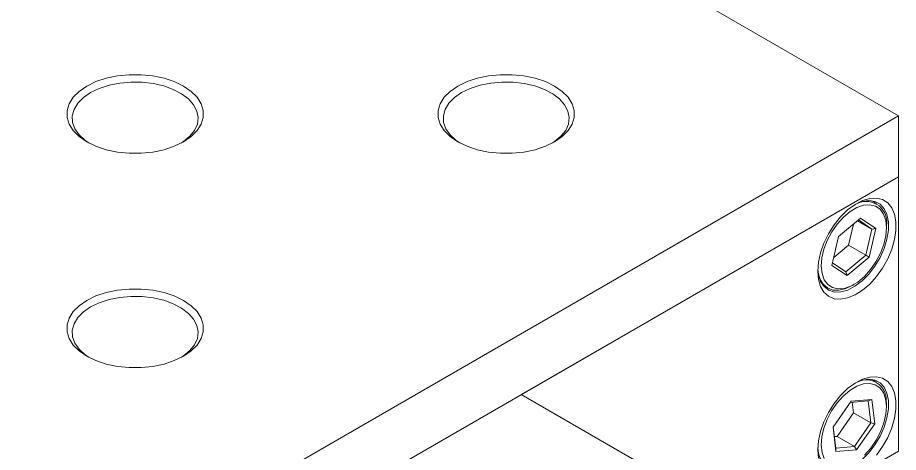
# Model space of a CAD drawing. Header units: millimetres. Extents: x 2 to 278, y 1 to 215.
# Drawn here: x 235.16 to 256.13, y 172.74 to 183.08 of the extents above; entities that cross this region are included whole.
import ezdxf

# ---------------------------------------------------------------- set-up
doc = ezdxf.new("R2010")
doc.units = ezdxf.units.MM

msp = doc.modelspace()

# ---------------------------------------------------------------- linework, layer by layer
at = {"color": 7, "linetype": 'Continuous', "lineweight": 18}
for p, q in [((256.131, 180.748), (220.21, 201.485)), ((256.131, 180.748), (229.19, 165.196)), ((256.131, 179.296), (256.131, 180.748)), ((229.19, 163.744), (256.131, 179.296)), ((256.131, 179.296), (247.151, 174.112)), ((256.131, 172.763), (256.131, 179.296)), ((255.608, 178.659), (255.498, 178.723)), ((254.707, 177.873), (255.231, 178.312)), ((255.231, 178.312), (255.596, 178.067)), ((254.943, 177.669), (255.06, 178.168)), ((255.156, 178.249), (255.501, 178.05)), ((255.501, 178.05), (255.178, 178.268)), ((255.848, 178.075), (255.848, 178.127)), ((254.547, 177.187), (254.707, 177.873)), ((255.356, 177.431), (255.501, 178.05)), ((255.596, 178.067), (255.436, 177.381)), ((255.596, 178.067), (255.501, 178.05)), ((254.59, 177.373), (254.943, 177.669)), ((254.943, 177.669), (255.356, 177.431)), ((254.561, 177.25), (254.882, 177.033)), ((254.882, 177.033), (255.356, 177.431)), ((255.436, 177.381), (254.912, 176.942)), ((255.436, 177.381), (255.356, 177.431)), ((254.912, 176.942), (254.547, 177.187)), ((254.882, 177.033), (254.912, 176.942)), ((254.336, 176.71), (254.446, 176.646)), ((255.027, 176.704), (255.072, 176.73)), ((255.608, 174.407), (255.498, 174.471)), ((250.384, 172.246), (247.151, 174.112)), ((254.576, 173.332), (255.006, 173.954)), ((255.415, 173.963), (254.986, 173.926)), ((255.006, 173.954), (255.501, 173.997)), ((255.061, 173.679), (255.032, 173.93)), ((255.501, 173.997), (255.415, 173.963)), ((255.474, 173.44), (255.415, 173.963)), ((255.501, 173.997), (255.567, 173.418)), ((255.842, 173.988), (255.848, 173.875)), ((254.673, 173.117), (255.061, 173.679)), ((255.061, 173.679), (255.474, 173.44)), ((255.848, 173.824), (255.848, 173.875)), ((254.642, 172.753), (254.576, 173.332)), ((254.582, 173.34), (254.638, 172.839)), ((255.086, 172.878), (255.474, 173.44)), ((255.567, 173.418), (255.137, 172.796)), ((255.474, 173.44), (255.567, 173.418)), ((254.608, 173.111), (254.673, 173.117)), ((254.673, 173.117), (255.086, 172.878)), ((254.638, 172.839), (255.086, 172.878)), ((254.638, 172.839), (254.642, 172.753)), ((255.086, 172.878), (255.137, 172.796)), ((256.131, 172.763), (250.384, 169.445)), ((255.137, 172.796), (254.642, 172.753))]:
    msp.add_line(p, q, dxfattribs=at)
at = {"color": 7, "linetype": 'Continuous', "lineweight": 18, "flags": 128}
for points in [[(239.106, 181.454), (239.288, 181.328), (239.43, 181.187), (239.527, 181.033), (239.576, 180.872), (239.576, 180.708), (239.527, 180.547), (239.43, 180.393), (239.288, 180.251), (239.106, 180.126), (238.888, 180.02), (238.643, 179.938), (238.376, 179.882), (238.097, 179.854), (237.813, 179.854), (237.534, 179.882), (237.268, 179.938), (237.022, 180.02), (236.805, 180.126), (236.622, 180.251), (236.481, 180.393), (236.384, 180.547), (236.334, 180.708), (236.334, 180.872), (236.384, 181.033), (236.481, 181.187), (236.622, 181.328), (236.805, 181.454), (237.022, 181.559), (237.268, 181.641), (237.534, 181.697), (237.813, 181.725), (238.097, 181.725), (238.376, 181.697), (238.643, 181.641), (238.888, 181.559), (239.106, 181.454)], [(247.942, 181.454), (248.124, 181.328), (248.266, 181.187), (248.363, 181.033), (248.413, 180.872), (248.413, 180.708), (248.363, 180.547), (248.266, 180.393), (248.124, 180.251), (247.942, 180.126), (247.725, 180.02), (247.479, 179.938), (247.213, 179.882), (246.934, 179.854), (246.65, 179.854), (246.371, 179.882), (246.104, 179.938), (245.859, 180.02), (245.641, 180.126), (245.459, 180.251), (245.317, 180.393), (245.22, 180.547), (245.171, 180.708), (245.171, 180.872), (245.22, 181.033), (245.317, 181.187), (245.459, 181.328), (245.641, 181.454), (245.859, 181.559), (246.104, 181.641), (246.371, 181.697), (246.65, 181.725), (246.934, 181.725), (247.213, 181.697), (247.479, 181.641), (247.725, 181.559), (247.942, 181.454)], [(239.059, 180.1), (239.107, 180.131), (239.26, 180.259), (239.371, 180.4), (239.437, 180.551), (239.455, 180.705), (239.425, 180.86), (239.347, 181.008), (239.225, 181.147), (239.062, 181.27), (238.864, 181.375), (238.636, 181.458), (238.387, 181.515), (238.123, 181.546), (237.854, 181.55), (237.589, 181.526), (237.335, 181.474), (237.101, 181.398), (236.894, 181.298)], [(247.896, 180.1), (247.943, 180.131), (248.096, 180.259), (248.208, 180.4), (248.273, 180.551), (248.291, 180.705), (248.261, 180.86), (248.184, 181.008), (248.062, 181.147), (247.899, 181.27), (247.7, 181.375), (247.473, 181.458), (247.223, 181.515), (246.96, 181.546), (246.691, 181.55), (246.425, 181.526), (246.171, 181.474), (245.937, 181.398), (245.731, 181.298)], [(236.894, 181.298), (236.722, 181.179), (236.589, 181.044), (236.501, 180.898), (236.459, 180.744), (236.465, 180.589), (236.519, 180.437), (236.619, 180.293), (236.762, 180.161), (236.851, 180.1)], [(245.731, 181.298), (245.559, 181.179), (245.426, 181.044), (245.337, 180.898), (245.295, 180.744), (245.301, 180.589), (245.355, 180.437), (245.455, 180.293), (245.598, 180.161), (245.688, 180.1)], [(254.209, 177.046), (254.226, 177.26), (254.276, 177.486), (254.358, 177.715), (254.467, 177.939), (254.602, 178.151), (254.755, 178.342), (254.923, 178.506), (255.099, 178.637), (255.276, 178.73), (255.449, 178.781), (255.61, 178.789), (255.755, 178.754), (255.877, 178.676), (255.973, 178.559), (256.039, 178.407), (256.073, 178.225), (256.073, 178.02), (256.039, 177.799), (255.973, 177.57), (255.877, 177.343), (255.755, 177.123), (255.61, 176.921), (255.449, 176.743), (255.276, 176.595), (255.099, 176.483), (254.923, 176.41), (254.755, 176.38), (254.602, 176.394), (254.467, 176.451), (254.358, 176.549), (254.276, 176.684), (254.226, 176.852), (254.209, 177.046)], [(254.211, 177.1), (254.227, 176.964), (254.278, 176.805), (254.361, 176.68), (254.472, 176.595), (254.607, 176.552), (254.76, 176.554), (254.926, 176.6), (255.096, 176.688), (255.265, 176.816), (255.425, 176.977), (255.57, 177.165), (255.694, 177.372), (255.792, 177.59), (255.859, 177.81), (255.893, 178.023), (255.893, 178.221), (255.859, 178.394), (255.792, 178.536), (255.694, 178.642), (255.57, 178.706), (255.425, 178.727), (255.265, 178.703), (255.097, 178.636)], [(254.314, 176.992), (254.366, 176.845), (254.449, 176.731), (254.559, 176.657), (254.692, 176.625), (254.841, 176.637), (255, 176.692), (255.162, 176.788), (255.321, 176.921), (255.468, 177.085), (255.598, 177.272), (255.706, 177.475), (255.785, 177.684), (255.833, 177.891), (255.848, 178.086), (255.829, 178.262), (255.777, 178.409), (255.694, 178.523), (255.584, 178.597), (255.451, 178.629), (255.302, 178.617), (255.143, 178.561), (254.981, 178.465), (254.822, 178.333), (254.675, 178.169), (254.545, 177.982), (254.437, 177.779), (254.358, 177.57), (254.31, 177.363), (254.295, 177.167), (254.314, 176.992)], [(255.027, 176.704), (254.877, 176.633), (254.717, 176.595), (254.57, 176.6), (254.442, 176.649), (254.338, 176.738), (254.262, 176.865), (254.217, 177.021)], [(239.106, 176.353), (239.288, 176.227), (239.43, 176.085), (239.527, 175.932), (239.576, 175.77), (239.576, 175.607), (239.527, 175.445), (239.43, 175.291), (239.288, 175.15), (239.106, 175.024), (238.888, 174.919), (238.643, 174.837), (238.376, 174.781), (238.097, 174.753), (237.813, 174.753), (237.534, 174.781), (237.268, 174.837), (237.022, 174.919), (236.805, 175.024), (236.622, 175.15), (236.481, 175.291), (236.384, 175.445), (236.334, 175.607), (236.334, 175.77), (236.384, 175.932), (236.481, 176.085), (236.622, 176.227), (236.805, 176.353), (237.022, 176.458), (237.268, 176.54), (237.534, 176.596), (237.813, 176.624), (238.097, 176.624), (238.376, 176.596), (238.643, 176.54), (238.888, 176.458), (239.106, 176.353)], [(239.059, 174.998), (239.107, 175.03), (239.26, 175.157), (239.371, 175.299), (239.437, 175.449), (239.455, 175.604), (239.425, 175.758), (239.347, 175.907), (239.225, 176.045), (239.062, 176.169), (238.864, 176.274), (238.636, 176.356), (238.387, 176.414), (238.123, 176.445), (237.854, 176.449), (237.589, 176.424), (237.335, 176.373), (237.101, 176.297), (236.894, 176.197)], [(236.894, 176.197), (236.722, 176.078), (236.589, 175.943), (236.501, 175.796), (236.459, 175.643), (236.465, 175.488), (236.519, 175.336), (236.619, 175.192), (236.762, 175.06), (236.851, 174.998)], [(254.209, 172.795), (254.226, 173.008), (254.276, 173.234), (254.358, 173.463), (254.467, 173.688), (254.602, 173.899), (254.755, 174.091), (254.923, 174.255), (255.099, 174.385), (255.276, 174.478), (255.449, 174.529), (255.61, 174.537), (255.755, 174.502), (255.877, 174.424), (255.973, 174.307), (256.039, 174.155), (256.073, 173.973), (256.073, 173.768), (256.039, 173.547), (255.973, 173.319), (255.877, 173.091), (255.755, 172.872), (255.61, 172.669)], [(254.211, 172.848), (254.227, 172.712), (254.278, 172.553), (254.361, 172.429), (254.472, 172.343), (254.607, 172.301), (254.76, 172.302), (254.926, 172.348), (255.096, 172.437), (255.265, 172.564), (255.425, 172.725), (255.57, 172.913), (255.694, 173.12), (255.792, 173.339), (255.859, 173.559), (255.893, 173.772), (255.893, 173.969), (255.859, 174.142), (255.792, 174.285), (255.694, 174.39), (255.57, 174.455), (255.425, 174.475), (255.265, 174.451), (255.097, 174.384)], [(255.324, 172.673), (255.472, 172.837), (255.601, 173.025), (255.708, 173.228), (255.787, 173.437), (255.834, 173.644), (255.848, 173.839), (255.828, 174.014), (255.776, 174.161), (255.692, 174.273), (255.581, 174.346), (255.448, 174.377), (255.299, 174.364), (255.139, 174.308), (254.977, 174.211), (254.819, 174.077), (254.671, 173.913), (254.542, 173.725), (254.435, 173.522), (254.356, 173.313), (254.309, 173.106), (254.295, 172.911), (254.315, 172.736), (254.367, 172.59)], [(254.226, 172.6), (254.209, 172.795)]]:
    msp.add_lwpolyline(points, dxfattribs=at)
at = {"color": 7, "linetype": 'Continuous', "lineweight": 18}
for centre, radius, start, end in [((255.362, 178.214), 0.494, 349.8666, 112.9694), ((255.367, 173.986), 0.475, 0.2431, 114.6339), ((254.707, 172.827), 0.493, 186.6578, 310.517)]:
    msp.add_arc(centre, radius, start, end, dxfattribs=at)

doc.saveas('drawing.dxf')
